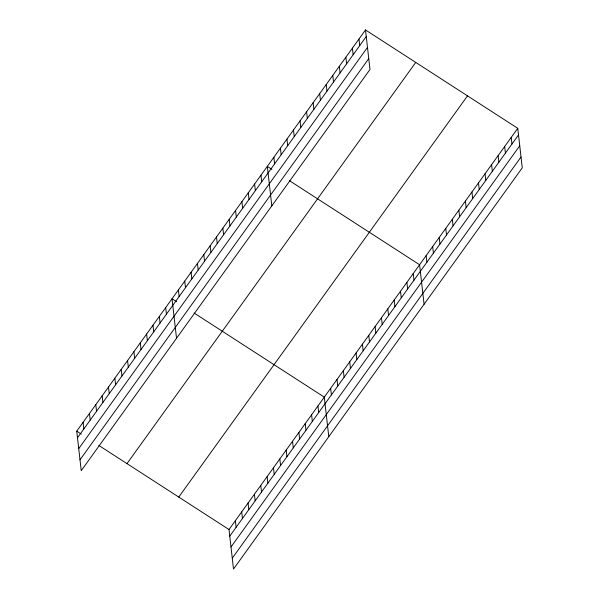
<?xml version="1.0" encoding="UTF-8"?>
<svg xmlns="http://www.w3.org/2000/svg" width="599" height="599" viewBox="0 0 599 599"><rect width="100%" height="100%" fill="white"/><g stroke="black" fill="none" stroke-linecap="round" stroke-linejoin="round"><path stroke-width="0.9" d="M365.495 29.95L369.995 69.462L81.239 470.672L76.739 431.16L365.495 29.95L517.761 128.328L522.261 167.84L233.505 569.05L229.005 529.538L517.761 128.328M77.496 437.757L366.251 36.554M78.731 448.621L367.487 47.411M80.004 459.807L368.759 58.597M126.988 463.626L415.743 62.416M178.757 497.073L467.512 95.862M229.754 536.142L518.509 134.932M230.989 546.999L519.745 145.789M232.27 558.193L521.025 156.983M271.886 169.315L267.319 166.365L271.819 205.869M289.399 180.628L419.585 264.743L424.085 304.255M176.6 301.709L172.033 298.759L176.533 338.27M194.106 313.022L324.291 397.144L328.791 436.649M76.739 431.16L81.307 434.11M98.82 445.424L229.005 529.538M511.217 137.426L511.965 144.03M504.665 146.523L505.421 153.119M498.121 155.613L498.877 162.217M491.577 164.71L492.333 171.307M485.033 173.8L485.782 180.404M478.489 182.897L479.237 189.494M471.945 191.987L472.693 198.591M465.401 201.084L466.149 207.681M458.849 210.174L459.605 216.778M452.305 219.271L453.061 225.875M445.761 228.369L446.517 234.965M439.217 237.459L439.966 244.063M432.673 246.556L433.421 253.152M426.129 255.646L426.877 262.25M413.228 273.571L413.984 280.167M406.878 282.399L407.627 288.995M400.521 291.219L401.278 297.823M394.172 300.047L394.921 306.651M358.951 39.047L359.7 45.644M387.815 308.874L388.571 315.478M352.407 48.137L353.155 54.741M381.466 317.702L382.214 324.306M345.863 57.234L346.611 63.831M375.116 326.53L375.865 333.126M339.319 66.324L340.067 72.928M368.759 335.358L369.516 341.954M332.767 75.422L333.523 82.018M362.41 344.178L363.159 350.782M326.223 84.511L326.979 91.115M356.053 353.006L356.809 359.61M319.679 93.609L320.435 100.213M349.704 361.833L350.452 368.437M313.135 102.706L313.883 109.303M343.347 370.661L344.103 377.265M306.591 111.796L307.339 118.4M336.997 379.489L337.746 386.085M330.648 388.317L331.397 394.913M300.047 120.893L300.795 127.49M293.503 129.983L294.251 136.587M317.942 405.965L318.69 412.569M286.951 139.08L287.707 145.677M311.585 414.793L312.341 421.397M280.407 148.17L281.163 154.774M305.235 423.62L305.984 430.224M273.863 157.267L274.619 163.864M298.879 432.448L299.635 439.045M292.529 441.276L293.278 447.872M260.969 175.185L261.718 181.789M286.18 450.104L286.928 456.7M254.612 184.013L255.369 190.617M279.823 458.924L280.579 465.528M248.263 192.841L249.012 199.445M273.473 467.752L274.222 474.356M241.906 201.668L242.662 208.265M267.117 476.579L267.873 483.183M235.557 210.496L236.306 217.093M260.767 485.407L261.516 492.011M229.2 219.324L229.956 225.92M254.41 494.235L255.167 500.831M222.85 228.144L223.599 234.748M248.061 503.063L248.81 509.659M216.501 236.972L217.25 243.576M241.711 511.89L242.46 518.487M210.144 245.8L210.9 252.404M235.355 520.711L236.111 527.315M203.795 254.627L204.544 261.224M197.438 263.455L198.194 270.052M191.088 272.283L191.837 278.879M184.732 281.103L185.488 287.707M178.382 289.931L179.131 296.535M165.676 307.587L166.432 314.19M159.327 316.414L160.075 323.011M152.97 325.242L153.726 331.839M146.62 334.07L147.369 340.666M140.263 342.89L141.02 349.494M133.914 351.718L134.663 358.322M127.565 360.546L128.313 367.15M121.208 369.373L121.964 375.97M114.858 378.201L115.607 384.798M108.501 387.029L109.258 393.625M102.152 395.849L102.901 402.453M95.795 404.677L96.551 411.281M89.446 413.505L90.194 420.109M83.096 422.332L83.845 428.936"/></g></svg>
